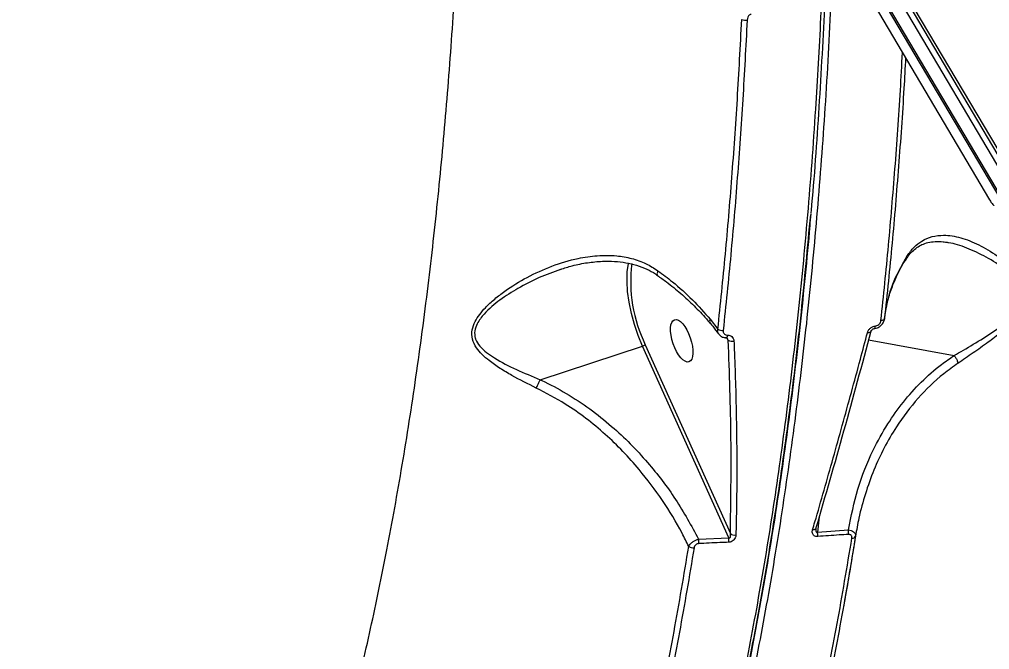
# Model space of a CAD drawing. Header units: millimetres. Extents: x -7245 to 6306, y -6696 to 5973.
# Drawn here: x 1745.1 to 1947.3, y -1539.5 to -1408.2 of the extents above; entities that cross this region are included whole.
import ezdxf

# ---------------------------------------------------------------- set-up
doc = ezdxf.new("R2010")
doc.units = ezdxf.units.MM
for name, color, linetype in [('DIKOM_ОБЪЕКТ', 7, 'Continuous'), ('DIKOM_РАЗМЕР_ЗОНА', 7, 'Continuous'), ('DIKOM_РАЗМЕР_ОБЪЕКТА', 7, 'Continuous')]:
    doc.layers.add(name, color=color, linetype=linetype)
doc.styles.add('style1', font='arial.ttf', dxfattribs={"width": 0.8})
doc.dimstyles.new('1-50', dxfattribs={"dimtxt": 300, "dimasz": 200, "dimexe": 100, "dimexo": 0, "dimgap": 100, "dimtad": 1, "dimtxsty": 'style1', "dimcen": 200, "dimclrd": 7, "dimclre": 7, "dimclrt": 7, "dimadec": 1, "dimazin": 2, "dimtfac": 1, "dimtmove": 0, "dimatfit": 2, "dimfxl": 0, "dimlwd": 25, "dimlwe": 18, "dimarcsym": 0})

# ---------------------------------------------------------------- blocks, each defined once
blk = doc.blocks.new('*D10')
at = {"layer": 'Defpoints', "color": 0, "transparency": 16777216}
for p in [(-4365.71, 2792.53), (4306.16, 475.6), (4306.16, -5965.27)]:
    blk.add_point(p, dxfattribs=at)
at = {"layer": 'DIKOM_РАЗМЕР_ОБЪЕКТА', "color": 7, "lineweight": 18, "transparency": 16777216}
for p, q in [((-4365.71, 2792.53), (-4365.71, -6065.27)), ((4306.16, 475.6), (4306.16, -6065.27))]:
    blk.add_line(p, q, dxfattribs=at)
at = {"layer": 'DIKOM_РАЗМЕР_ОБЪЕКТА', "color": 7, "lineweight": 25, "transparency": 16777216}
blk.add_line((-4165.71, -5965.27), (4106.16, -5965.27), dxfattribs=at)
at = {"layer": 'DIKOM_РАЗМЕР_ОБЪЕКТА', "color": 7, "transparency": 16777216}
for points in [[(-4165.71, -5931.93), (-4165.71, -5998.6), (-4365.71, -5965.27)], [(4106.16, -5931.93), (4106.16, -5998.6), (4306.16, -5965.27)]]:
    blk.add_solid(points, dxfattribs=at)
at = {"layer": 'DIKOM_РАЗМЕР_ОБЪЕКТА', "color": 7, "transparency": 16777216, "insert": (-85.78, -5712.1), "char_height": 300, "attachment_point": 5, "style": 'style1'}
blk.add_mtext('8650', dxfattribs=at)
blk = doc.blocks.new('*D11')
at = {"layer": 'Defpoints', "color": 0, "transparency": 16777216}
for p in [(-3472.32, 4472.83), (-6199.73, -2928.86), (1850.21, -2928.86)]:
    blk.add_point(p, dxfattribs=at)
at = {"layer": 'DIKOM_РАЗМЕР_ОБЪЕКТА', "color": 7, "lineweight": 18, "transparency": 16777216}
for p, q in [((-3472.32, 4472.83), (-6299.73, 4472.83)), ((1850.21, -2928.86), (-6299.73, -2928.86))]:
    blk.add_line(p, q, dxfattribs=at)
at = {"layer": 'DIKOM_РАЗМЕР_ОБЪЕКТА', "color": 7, "lineweight": 25, "transparency": 16777216}
blk.add_line((-6199.73, 4272.83), (-6199.73, -2728.86), dxfattribs=at)
at = {"layer": 'DIKOM_РАЗМЕР_ОБЪЕКТА', "color": 7, "transparency": 16777216}
for points in [[(-6233.06, 4272.83), (-6166.39, 4272.83), (-6199.73, 4472.83)], [(-6233.06, -2728.86), (-6166.39, -2728.86), (-6199.73, -2928.86)]]:
    blk.add_solid(points, dxfattribs=at)
at = {"layer": 'DIKOM_РАЗМЕР_ОБЪЕКТА', "color": 7, "transparency": 16777216, "insert": (-6452.9, 984.54), "char_height": 300, "attachment_point": 5, "rotation": 90, "style": 'style1'}
blk.add_mtext('7400', dxfattribs=at)
blk = doc.blocks.new('*D12')
at = {"layer": 'Defpoints', "color": 0, "transparency": 16777216}
for p in [(-5865.71, 123.34), (6306.18, -91.92), (6306.18, -6596.14)]:
    blk.add_point(p, dxfattribs=at)
at = {"layer": 'DIKOM_РАЗМЕР_ЗОНА', "color": 7, "lineweight": 18, "transparency": 16777216}
for p, q in [((-5865.71, 123.34), (-5865.71, -6696.14)), ((6306.18, -91.92), (6306.18, -6696.14))]:
    blk.add_line(p, q, dxfattribs=at)
at = {"layer": 'DIKOM_РАЗМЕР_ЗОНА', "color": 7, "lineweight": 25, "transparency": 16777216}
blk.add_line((-5665.71, -6596.14), (6106.18, -6596.14), dxfattribs=at)
at = {"layer": 'DIKOM_РАЗМЕР_ЗОНА', "color": 7, "transparency": 16777216}
for points in [[(-5665.71, -6562.81), (-5665.71, -6629.48), (-5865.71, -6596.14)], [(6106.18, -6562.81), (6106.18, -6629.48), (6306.18, -6596.14)]]:
    blk.add_solid(points, dxfattribs=at)
at = {"layer": 'DIKOM_РАЗМЕР_ЗОНА', "color": 7, "transparency": 16777216, "insert": (-71.19, -6342.97), "char_height": 300, "attachment_point": 5, "style": 'style1'}
blk.add_mtext('12150', dxfattribs=at)
blk = doc.blocks.new('*D13')
at = {"layer": 'Defpoints', "color": 0, "transparency": 16777216}
for p in [(-4231.86, 5972.83), (-6795, -4928.88), (1792.4, -4928.88)]:
    blk.add_point(p, dxfattribs=at)
at = {"layer": 'DIKOM_РАЗМЕР_ЗОНА', "color": 7, "lineweight": 18, "transparency": 16777216}
for p, q in [((-4231.86, 5972.83), (-6895, 5972.83)), ((1792.4, -4928.88), (-6895, -4928.88))]:
    blk.add_line(p, q, dxfattribs=at)
at = {"layer": 'DIKOM_РАЗМЕР_ЗОНА', "color": 7, "lineweight": 25, "transparency": 16777216}
blk.add_line((-6795, 5772.83), (-6795, -4728.88), dxfattribs=at)
at = {"layer": 'DIKOM_РАЗМЕР_ЗОНА', "color": 7, "transparency": 16777216}
for points in [[(-6828.33, 5772.83), (-6761.67, 5772.83), (-6795, 5972.83)], [(-6828.33, -4728.88), (-6761.67, -4728.88), (-6795, -4928.88)]]:
    blk.add_solid(points, dxfattribs=at)
at = {"layer": 'DIKOM_РАЗМЕР_ЗОНА', "color": 7, "transparency": 16777216, "insert": (-7048.17, 972.94), "char_height": 300, "attachment_point": 5, "rotation": 90, "style": 'style1'}
blk.add_mtext('10900', dxfattribs=at)

msp = doc.modelspace()

# ---------------------------------------------------------------- linework, layer by layer
at = {"layer": 'DIKOM_ОБЪЕКТ', "color": 7, "linetype": 'Continuous', "lineweight": 15}
for p, q in [((2051.506, -1617.791), (1806.003, -1202.922)), ((1806.332, -1202.917), (2051.835, -1617.786)), ((1806.349, -1202.923), (2051.852, -1617.792)), ((1905.215, -1374.595), (1947.315, -1445.739)), ((1905.225, -1374.6), (1947.325, -1445.745)), ((1953.212, -1445.759), (1911.111, -1374.614)), ((1912.121, -1374.1), (1954.221, -1445.244)), ((1954.778, -1444.905), (1912.678, -1373.76)), ((1947.315, -1445.739), (1947.325, -1445.745)), ((1938.663, -1454.682), (1938.541, -1454.672)), ((1925.413, -1470.56), (1925.751, -1468.399)), ((1889.077, -1470.646), (1890.675, -1472.696)), ((1853.631, -1483.243), (1874.96, -1476.26)), ((1892.947, -1516.164), (1874.96, -1476.26)), ((1875.545, -1475.938), (1893.28, -1515.281)), ((1892.844, -1474.984), (1892.521, -1474.496)), ((1922.087, -1474.899), (1939.937, -1478.176)), ((1911.791, -1511.819), (1911.442, -1514.967)), ((1911.442, -1514.967), (1917.884, -1514.533)), ((1886.672, -1516.457), (1892.947, -1516.164))]:
    msp.add_line(p, q, dxfattribs=at)
at = {"layer": 'DIKOM_ОБЪЕКТ', "color": 7, "linetype": 'Continuous', "lineweight": 15, "flags": 128}
for points in [[(1874.96, -1476.26), (1874.05, -1474.039), (1873.27, -1471.738), (1872.636, -1469.408), (1872.164, -1467.098), (1871.862, -1464.859), (1871.737, -1462.739), (1871.793, -1460.784), (1872.028, -1459.037), (1872.047, -1458.944)], [(1923.357, -1472.55), (1923.376, -1472.544), (1923.427, -1472.489), (1923.467, -1472.379), (1923.495, -1472.222), (1923.508, -1472.026)], [(1925.413, -1470.56), (1925.391, -1470.629), (1925.346, -1470.693), (1925.279, -1470.752), (1925.191, -1470.803), (1925.084, -1470.846), (1924.961, -1470.879), (1924.825, -1470.902), (1924.68, -1470.914)], [(1892.705, -1473.937), (1892.655, -1474.135), (1892.589, -1474.295), (1892.512, -1474.406), (1892.427, -1474.464), (1892.389, -1474.471)], [(1922.564, -1473.212), (1922.535, -1473.274), (1922.478, -1473.331), (1922.394, -1473.377), (1922.288, -1473.41), (1922.161, -1473.431), (1922.018, -1473.437), (1921.862, -1473.429)], [(1911.124, -1514.218), (1911.093, -1514.29), (1911.034, -1514.362), (1910.949, -1514.421), (1910.843, -1514.467), (1910.718, -1514.498), (1910.577, -1514.513), (1910.424, -1514.513)], [(1911.133, -1514.121), (1911.126, -1514.209), (1911.124, -1514.218)]]:
    msp.add_lwpolyline(points, dxfattribs=at)
at = {"layer": 'DIKOM_ОБЪЕКТ', "color": 7, "linetype": 'Continuous', "lineweight": 15}
for centre, radius, start, end in [((1896.557, -1405.734), 2.584, 249.5204, 274.8668), ((1902.325, -1462.816), 29.822, 172.7339, 206.10367), ((1889.701, -1471.073), 0.757, 145.62043, 210.89802), ((1891.617, -1471.093), 1.86, 239.54479, 275.22075), ((1874.526, -1474.783), 1.54, 286.37143, 311.42397), ((1893.654, -1473.698), 1.52, 237.81269, 284.23375), ((1914.412, -1515.079), 3.515, 353.70462, 8.93527), ((1884.071, -1516.944), 2.647, 350.31016, 10.59834), ((1890.292, -1516.612), 2.693, 349.60863, 9.57204), ((1894.157, -1514.216), 1.38, 230.53612, 281.85712), ((1908.056, -1515.563), 3.438, 354.38974, 9.97716), ((1918.727, -1515.549), 0.703, 261.77365, 336.70171), ((1885.57, -1516.69), 1.581, 232.95333, 275.35274)]:
    msp.add_arc(centre, radius, start, end, dxfattribs=at)
msp.add_ellipse((1883.142, -1475.112), major_axis=(-1.503, 4.393), ratio=0.4062007, dxfattribs=at)
for points, knots in [([(1745.608, -1666.539), (1745.672, -1666.532), (1747.857, -1666.279), (1752.102, -1664.612), (1758.193, -1661.504), (1764.054, -1657.128), (1769.691, -1651.77), (1775.257, -1645.244), (1780.734, -1637.529), (1786.103, -1628.622), (1791.356, -1618.499), (1796.467, -1607.141), (1801.436, -1594.491), (1806.18, -1580.701), (1810.583, -1566.116), (1814.628, -1550.915), (1818.318, -1535.222), (1821.759, -1518.61), (1824.925, -1501.101), (1827.796, -1482.738), (1830.291, -1464.038), (1832.416, -1445.092), (1834.183, -1425.987), (1835.634, -1406.305), (1836.741, -1386.084), (1837.526, -1365.395), (1837.742, -1351.408), (1837.85, -1344.417)], [0, 0, 0, 0, 0.0012795, 0.0441888, 0.0870616, 0.1273982, 0.1677645, 0.2081002, 0.2496002, 0.2911338, 0.3326332, 0.375634, 0.4186346, 0.4622531, 0.5058722, 0.5468391, 0.5878382, 0.6288063, 0.6709674, 0.7131631, 0.7553255, 0.7955522, 0.8358071, 0.8760342, 0.9173454, 0.9586881, 1, 1, 1, 1]), ([(1822.825, -1691.758), (1822.846, -1691.751), (1825.23, -1690.913), (1829.811, -1688.027), (1836.523, -1683.058), (1842.998, -1676.727), (1849.359, -1669.14), (1855.571, -1660.214), (1861.612, -1649.96), (1867.347, -1638.601), (1872.765, -1626.204), (1877.86, -1612.854), (1882.715, -1598.333), (1887.302, -1582.643), (1891.599, -1565.81), (1895.511, -1548.205), (1899.034, -1529.908), (1902.171, -1511.009), (1904.974, -1491.2), (1907.42, -1470.514), (1909.486, -1448.999), (1911.073, -1428.067), (1912.192, -1407.831), (1912.798, -1394.735), (1912.963, -1387.944), (1912.969, -1387.698)], [0, 0, 0, 0, 0.0004285, 0.0492481, 0.0966888, 0.1441661, 0.1916072, 0.2404262, 0.2892845, 0.3381038, 0.3855449, 0.433022, 0.4804633, 0.529283, 0.5781419, 0.6269611, 0.6744024, 0.7218797, 0.7693213, 0.8181405, 0.8669993, 0.9158185, 0.9571073, 0.9984446, 1, 1, 1, 1]), ([(1913.524, -1388.636), (1913.352, -1393.878), (1912.932, -1406.655), (1911.759, -1426.462), (1910.761, -1441.198), (1910.07, -1448.386), (1910.055, -1448.542)], [0, 0, 0, 0, 0.2559555, 0.6238795, 0.9918096, 1, 1, 1, 1]), ([(1914.719, -1390.656), (1914.571, -1395.124), (1914.169, -1407.269), (1913.061, -1426.435), (1911.453, -1448.117), (1909.458, -1469.047), (1907.067, -1489.587), (1904.266, -1509.643), (1901.056, -1529.131), (1897.507, -1547.623), (1893.64, -1565.079), (1889.481, -1581.483), (1884.962, -1597.101), (1880.084, -1611.843), (1874.856, -1625.637), (1869.392, -1638.178), (1863.717, -1649.454), (1857.859, -1659.477), (1851.722, -1668.416), (1845.316, -1676.175), (1838.662, -1682.752), (1831.888, -1687.809), (1827.225, -1690.727), (1824.819, -1691.593), (1824.711, -1691.632)], [0, 0, 0, 0, 0.0286025, 0.0777427, 0.125496, 0.1732854, 0.2210383, 0.2701784, 0.3193584, 0.3684987, 0.4162504, 0.46404, 0.5117923, 0.5609313, 0.6101108, 0.6592497, 0.7070029, 0.7547922, 0.8025448, 0.8516847, 0.9008646, 0.9500041, 0.9977567, 1, 1, 1, 1]), ([(1897.602, -1407.112), (1897.54, -1407.119), (1897.41, -1407.134), (1897.213, -1407.245), (1897.033, -1407.435), (1896.839, -1407.794), (1896.802, -1408.1), (1896.777, -1408.309)], [0, 0, 0, 0, 0.1211851, 0.2522895, 0.4114753, 0.5992476, 1, 1, 1, 1]), ([(1890.675, -1472.696), (1891.213, -1467.507), (1892.29, -1457.128), (1893.63, -1441.115), (1894.785, -1424.818), (1895.364, -1413.709), (1895.653, -1408.155)], [0, 0, 0, 0, 0.2491216, 0.4982431, 0.749123, 1, 1, 1, 1]), ([(1896.777, -1408.309), (1896.489, -1413.833), (1895.912, -1424.88), (1894.761, -1441.166), (1893.416, -1457.244), (1892.33, -1467.711), (1891.787, -1472.945)], [0, 0, 0, 0, 0.249119, 0.4982407, 0.74912, 1, 1, 1, 1]), ([(1924.68, -1470.914), (1925.218, -1465.716), (1926.294, -1455.322), (1927.625, -1439.275), (1928.593, -1425.859), (1929.025, -1417.683), (1929.163, -1415.065)], [0, 0, 0, 0, 0.2872307, 0.5744653, 0.8637183, 1, 1, 1, 1]), ([(1929.811, -1416.158), (1929.698, -1418.277), (1929.294, -1425.905), (1928.362, -1438.815), (1927.034, -1454.88), (1925.953, -1465.333), (1925.413, -1470.56)], [0, 0, 0, 0, 0.1131784, 0.4073961, 0.7037024, 1, 1, 1, 1]), ([(1947.317, -1445.739), (1947.334, -1445.769), (1947.427, -1445.93), (1947.617, -1446.227), (1947.878, -1446.575), (1948.025, -1446.785), (1948.199, -1446.892), (1948.225, -1446.907)], [0, 0, 0, 0, 0.0604311, 0.3284937, 0.6112369, 0.9428876, 1, 1, 1, 1]), ([(1823.144, -1691.665), (1823.891, -1691.326), (1825.788, -1690.464), (1828.8, -1688.724), (1832.183, -1686.49), (1835.527, -1683.936), (1838.819, -1681.085), (1842.053, -1677.94), (1845.234, -1674.5), (1848.36, -1670.765), (1851.433, -1666.736), (1854.454, -1662.412), (1857.425, -1657.791), (1860.344, -1652.873), (1863.214, -1647.656), (1866.036, -1642.137), (1868.804, -1636.327), (1871.508, -1630.25), (1874.136, -1623.928), (1876.684, -1617.372), (1879.152, -1610.584), (1881.544, -1603.559), (1883.859, -1596.297), (1886.099, -1588.795), (1888.264, -1581.052), (1890.354, -1573.064), (1892.372, -1564.83), (1894.315, -1556.346), (1896.185, -1547.621), (1897.972, -1538.685), (1899.67, -1529.573), (1901.274, -1520.31), (1902.785, -1510.898), (1904.202, -1501.334), (1905.528, -1491.616), (1906.762, -1481.738), (1907.906, -1471.702), (1908.953, -1461.494), (1909.684, -1453.818), (1910.037, -1449.506), (1910.103, -1448.696)], [0, 0, 0, 0, 0.0176167, 0.0447349, 0.0720287, 0.09933, 0.1265014, 0.1535881, 0.1806134, 0.2076018, 0.2345782, 0.2615683, 0.2885914, 0.3156753, 0.3428493, 0.3701421, 0.3975758, 0.4250087, 0.452283, 0.4794314, 0.5064836, 0.5334712, 0.5604256, 0.5873758, 0.614349, 0.6413706, 0.6684713, 0.6956824, 0.7230343, 0.7504364, 0.7777229, 0.8048754, 0.8319247, 0.8589016, 0.8858362, 0.9127609, 0.9397033, 0.9666854, 0.9937394, 1, 1, 1, 1]), ([(1875.101, -1620.81), (1876.313, -1617.692), (1879.259, -1610.111), (1883.604, -1596.836), (1888.163, -1581.233), (1892.382, -1564.658), (1896.259, -1547.205), (1899.775, -1528.871), (1902.936, -1509.712), (1905.724, -1489.779), (1908.131, -1469.526), (1909.403, -1455.636), (1910.023, -1448.855)], [0, 0, 0, 0, 0.0724568, 0.1761904, 0.2799248, 0.3834942, 0.4867367, 0.5899816, 0.6935513, 0.7972869, 0.9010226, 1, 1, 1, 1]), ([(1930.164, -1457.391), (1930.622, -1456.77), (1931.555, -1455.505), (1933.3, -1454.165), (1935.359, -1453.303), (1938.06, -1453.003), (1941.317, -1453.522), (1945.091, -1455.01), (1948.281, -1456.927), (1950.766, -1458.872), (1952.326, -1460.389), (1953.544, -1461.896), (1954.463, -1463.433), (1955.02, -1465.194), (1954.875, -1467.147), (1953.911, -1469.241), (1952.063, -1471.363), (1949.632, -1473.468), (1946.865, -1475.567), (1943.856, -1477.694), (1941.785, -1479.102), (1940.743, -1479.81)], [0, 0, 0, 0, 0.0474426, 0.0964698, 0.1556857, 0.2165955, 0.3039665, 0.3937347, 0.485869, 0.5329623, 0.580025, 0.611148, 0.6426526, 0.6798128, 0.7100484, 0.7403094, 0.786273, 0.8336565, 0.8820791, 0.9406738, 1, 1, 1, 1]), ([(1930.012, -1458.027), (1930.129, -1457.843), (1930.51, -1457.244), (1931.231, -1456.461), (1932.181, -1455.645), (1933.262, -1455.026), (1934.494, -1454.602), (1935.98, -1454.399), (1937.376, -1454.401), (1938.3, -1454.582), (1938.644, -1454.65)], [0, 0, 0, 0, 0.050667, 0.1648763, 0.2884934, 0.423048, 0.5722715, 0.735251, 0.9016161, 1, 1, 1, 1]), ([(1939.945, -1478.181), (1939.946, -1478.18), (1940.239, -1477.985), (1941.916, -1477.095), (1944.973, -1475.216), (1948.399, -1473.091), (1950.918, -1471.223), (1952.563, -1469.771), (1953.828, -1468.171), (1954.231, -1466.938), (1954.337, -1465.844), (1954.111, -1464.426), (1952.782, -1462.321), (1950.2, -1459.916), (1946.627, -1457.566), (1942.663, -1455.787), (1939.963, -1454.786), (1938.703, -1454.685), (1938.663, -1454.682)], [0, 0, 0, 0, 0.0000986, 0.0241862, 0.1308286, 0.2394912, 0.2852255, 0.3317198, 0.3800349, 0.4160382, 0.4202402, 0.4606058, 0.5233665, 0.6153479, 0.7437248, 0.8743538, 0.9960081, 1, 1, 1, 1]), ([(1852.83, -1484.968), (1851.1, -1484.111), (1848.478, -1482.812), (1845.243, -1480.88), (1843.174, -1479.44), (1841.51, -1478.012), (1840.246, -1476.572), (1839.374, -1474.844), (1839.314, -1472.902), (1839.989, -1471.122), (1840.991, -1469.59), (1842.364, -1468.009), (1844.123, -1466.384), (1846.987, -1464.192), (1850.935, -1461.776), (1856.069, -1459.438), (1861, -1457.955), (1865.551, -1457.283), (1869.301, -1457.292), (1872.721, -1457.891), (1875.637, -1458.898), (1877.367, -1459.996), (1878.177, -1460.509)], [0, 0, 0, 0, 0.0867844, 0.1315391, 0.1762559, 0.2078852, 0.2400737, 0.2736999, 0.3076399, 0.337217, 0.3648051, 0.3930641, 0.4333506, 0.4736757, 0.5563669, 0.6423794, 0.7300139, 0.7923661, 0.8559814, 0.9051969, 0.9556693, 1, 1, 1, 1]), ([(1925.751, -1468.399), (1925.766, -1468.317), (1926.151, -1466.335), (1927.236, -1462.488), (1929.181, -1459.102), (1930.164, -1457.391)], [0, 0, 0, 0, 0.020966, 0.5055825, 1, 1, 1, 1]), ([(1925.789, -1468.395), (1925.868, -1467.945), (1926.125, -1466.489), (1926.873, -1464.13), (1928.041, -1461.351), (1929.109, -1459.313), (1929.863, -1458.247), (1930.03, -1458.01)], [0, 0, 0, 0, 0.1203871, 0.3897234, 0.6575832, 0.9239173, 1, 1, 1, 1]), ([(1929.99, -1457.987), (1930.053, -1457.884), (1930.145, -1457.731), (1930.166, -1457.514), (1930.164, -1457.421), (1930.164, -1457.391)], [0, 0, 0, 0, 0.5875179, 0.8670593, 1, 1, 1, 1]), ([(1857.862, -1460.261), (1856.376, -1460.794), (1853.334, -1461.884), (1849.13, -1464.078), (1845.196, -1466.535), (1842.288, -1469.016), (1840.535, -1471.285), (1839.892, -1473.06), (1839.976, -1474.164), (1840.335, -1475.239), (1841.044, -1476.323), (1842.438, -1477.592), (1844.922, -1479.255), (1848.583, -1481.231), (1851.988, -1482.478), (1853.623, -1483.247), (1853.624, -1483.248)], [0, 0, 0, 0, 0.1127219, 0.2307227, 0.3361383, 0.4410102, 0.5015632, 0.5424947, 0.5831115, 0.5896771, 0.6370037, 0.6890698, 0.7413194, 0.8705015, 0.999893, 1, 1, 1, 1]), ([(1857.848, -1460.236), (1858.67, -1459.971), (1860.535, -1459.37), (1863.47, -1458.807), (1866.424, -1458.514), (1869.099, -1458.521), (1871.476, -1458.795), (1873.75, -1459.327), (1875.8, -1460.137), (1877.256, -1460.88), (1877.929, -1461.403), (1878.064, -1461.508)], [0, 0, 0, 0, 0.1204942, 0.2733644, 0.4201055, 0.5418695, 0.657137, 0.7658032, 0.8797179, 0.9757458, 1, 1, 1, 1]), ([(1878.177, -1460.509), (1878.164, -1460.539), (1878.123, -1460.634), (1878.032, -1460.887), (1877.968, -1461.205), (1877.989, -1461.435), (1878.077, -1461.458), (1878.097, -1461.464)], [0, 0, 0, 0, 0.062761, 0.1948031, 0.5449641, 0.895005, 1, 1, 1, 1]), ([(1878.06, -1461.501), (1878.7, -1461.946), (1880.405, -1463.132), (1882.97, -1465.246), (1885.745, -1467.821), (1887.769, -1469.91), (1888.786, -1471.166), (1889.034, -1471.473)], [0, 0, 0, 0, 0.1516893, 0.4045877, 0.6595073, 0.9168293, 1, 1, 1, 1]), ([(1878.177, -1460.509), (1879.197, -1461.272), (1881.742, -1463.176), (1885.47, -1466.532), (1887.869, -1469.269), (1889.077, -1470.646)], [0, 0, 0, 0, 0.2495577, 0.6225646, 1, 1, 1, 1]), ([(1889.062, -1471.439), (1889.242, -1471.655), (1889.854, -1472.393), (1890.405, -1473.16), (1890.794, -1473.702)], [0, 0, 0, 0, 0.2933009, 1, 1, 1, 1]), ([(1921.862, -1473.429), (1921.929, -1473.253), (1922.062, -1472.901), (1922.478, -1472.453), (1922.977, -1472.133), (1923.342, -1472.059), (1923.508, -1472.026)], [0, 0, 0, 0, 0.2590681, 0.5177238, 0.7812087, 1, 1, 1, 1]), ([(1923.355, -1472.537), (1923.55, -1472.504), (1923.993, -1472.431), (1924.636, -1472.034), (1925.146, -1471.435), (1925.395, -1470.89), (1925.398, -1470.594), (1925.399, -1470.547)], [0, 0, 0, 0, 0.1906051, 0.4342701, 0.7064369, 0.9534566, 1, 1, 1, 1]), ([(1923.508, -1472.026), (1923.554, -1472.019), (1923.736, -1471.991), (1924.048, -1471.858), (1924.369, -1471.593), (1924.601, -1471.266), (1924.653, -1471.031), (1924.68, -1470.914)], [0, 0, 0, 0, 0.079852, 0.3181557, 0.5554958, 0.7773894, 1, 1, 1, 1]), ([(1964.565, -1474.343), (1964.038, -1478.989), (1962.794, -1489.951), (1960.388, -1506.428), (1957.482, -1523.481), (1954.272, -1539.4), (1950.808, -1554.226), (1946.988, -1568.366), (1942.81, -1581.739), (1938.274, -1594.278), (1933.377, -1605.952), (1928.118, -1616.668), (1922.48, -1626.401), (1916.538, -1634.965), (1910.44, -1642.171), (1904.254, -1648.036), (1898.02, -1652.638), (1891.569, -1656.135), (1884.916, -1658.43), (1878.379, -1659.59), (1874.049, -1659.371), (1872.031, -1659.269)], [0, 0, 0, 0, 0.0404493, 0.095438, 0.1503813, 0.2020728, 0.2538039, 0.3054954, 0.3586784, 0.4119047, 0.4650878, 0.5201942, 0.5753014, 0.6311992, 0.6870979, 0.7395985, 0.7921407, 0.8446417, 0.8986729, 0.952748, 1, 1, 1, 1]), ([(1890.851, -1473.691), (1890.813, -1473.652), (1890.661, -1473.498), (1890.599, -1473.14), (1890.653, -1472.825), (1890.675, -1472.696)], [0, 0, 0, 0, 0.1654109, 0.6588745, 1, 1, 1, 1]), ([(1890.844, -1473.698), (1890.983, -1473.857), (1891.286, -1474.203), (1891.862, -1474.461), (1892.253, -1474.439), (1892.388, -1474.432)], [0, 0, 0, 0, 0.3585552, 0.7785096, 1, 1, 1, 1]), ([(1891.787, -1472.945), (1891.784, -1472.999), (1891.774, -1473.18), (1891.859, -1473.462), (1892.07, -1473.726), (1892.358, -1473.902), (1892.589, -1473.925), (1892.705, -1473.937)], [0, 0, 0, 0, 0.1041463, 0.3452604, 0.5758371, 0.7876651, 1, 1, 1, 1]), ([(1892.291, -1474.48), (1892.329, -1474.475), (1892.418, -1474.465), (1892.54, -1474.495), (1892.623, -1474.534), (1892.644, -1474.591), (1892.652, -1474.612)], [0, 0, 0, 0, 0.161842, 0.3855247, 0.7644819, 1, 1, 1, 1]), ([(1892.705, -1473.937), (1892.871, -1473.954), (1893.203, -1473.988), (1893.611, -1474.242), (1893.936, -1474.629), (1893.995, -1474.983), (1894.027, -1475.171)], [0, 0, 0, 0, 0.232178, 0.4639834, 0.7139776, 1, 1, 1, 1]), ([(1910.424, -1514.513), (1910.584, -1513.965), (1911.383, -1511.228), (1913.456, -1504.045), (1916.626, -1492.792), (1919.635, -1481.784), (1921.371, -1475.271), (1921.862, -1473.429)], [0, 0, 0, 0, 0.0413696, 0.2068681, 0.5381549, 0.8694316, 1, 1, 1, 1]), ([(1922.567, -1473.135), (1920.685, -1480.126), (1916.914, -1494.131), (1913.062, -1507.45), (1911.133, -1514.121)], [0, 0, 0, 0, 0.4991783, 1, 1, 1, 1]), ([(1922.567, -1473.212), (1922.568, -1473.204), (1922.578, -1473.148), (1922.656, -1472.993), (1922.823, -1472.797), (1923.034, -1472.649), (1923.225, -1472.57), (1923.319, -1472.557), (1923.356, -1472.552)], [0, 0, 0, 0, 0.0395687, 0.265679, 0.5005136, 0.7300672, 0.8944538, 1, 1, 1, 1]), ([(1892.844, -1474.984), (1892.807, -1474.874), (1892.762, -1474.739), (1892.677, -1474.627), (1892.661, -1474.606)], [0, 0, 0, 0, 0.8112434, 1, 1, 1, 1]), ([(1893.28, -1515.281), (1893.381, -1508.739), (1893.584, -1495.632), (1893.091, -1481.874), (1892.844, -1474.984)], [0, 0, 0, 0, 0.4991702, 1, 1, 1, 1]), ([(1894.027, -1475.171), (1894.052, -1475.745), (1894.173, -1478.615), (1894.434, -1486.034), (1894.645, -1497.281), (1894.613, -1507.834), (1894.478, -1513.862), (1894.44, -1515.566)], [0, 0, 0, 0, 0.0413668, 0.2068715, 0.5381576, 0.8694411, 1, 1, 1, 1]), ([(1917.884, -1514.533), (1918.467, -1511.666), (1919.632, -1505.934), (1922.583, -1498.57), (1925.893, -1492.573), (1929.271, -1487.831), (1933.007, -1483.673), (1936.614, -1480.469), (1939.049, -1478.788), (1939.937, -1478.176)], [0, 0, 0, 0, 0.1992552, 0.3984526, 0.5429316, 0.6708117, 0.7989912, 0.9267397, 1, 1, 1, 1]), ([(1939.937, -1478.176), (1939.938, -1478.176), (1939.94, -1478.177), (1939.944, -1478.178), (1939.945, -1478.18), (1939.945, -1478.181)], [0, 0, 0, 0, 0.4158816, 0.7590943, 1, 1, 1, 1]), ([(1939.945, -1478.181), (1940.075, -1478.365), (1940.334, -1478.734), (1940.589, -1479.274), (1940.704, -1479.624), (1940.736, -1479.778), (1940.743, -1479.81)], [0, 0, 0, 0, 0.3412878, 0.6825787, 0.9341035, 1, 1, 1, 1]), ([(1940.743, -1479.81), (1939.738, -1480.525), (1936.719, -1482.673), (1932.268, -1487.011), (1928.242, -1492.31), (1925.283, -1497.404), (1923.117, -1502.066), (1921.362, -1506.962), (1920.12, -1511.581), (1919.593, -1514.572), (1919.372, -1515.827)], [0, 0, 0, 0, 0.085354, 0.2564105, 0.4312554, 0.5497474, 0.6682551, 0.7901111, 0.9119772, 1, 1, 1, 1]), ([(1852.83, -1484.968), (1852.848, -1484.935), (1852.937, -1484.774), (1853.128, -1484.407), (1853.394, -1483.837), (1853.548, -1483.444), (1853.624, -1483.248)], [0, 0, 0, 0, 0.0661096, 0.3173196, 0.6587666, 1, 1, 1, 1]), ([(1853.624, -1483.248), (1853.625, -1483.247), (1853.626, -1483.245), (1853.628, -1483.244), (1853.63, -1483.243), (1853.631, -1483.243)], [0, 0, 0, 0, 0.3090603, 0.7107723, 1, 1, 1, 1]), ([(1853.631, -1483.243), (1853.739, -1483.292), (1855.598, -1484.143), (1859.133, -1486.022), (1864.009, -1489.24), (1868.45, -1492.779), (1872.459, -1496.537), (1877.051, -1501.52), (1882.07, -1508.066), (1885.138, -1513.66), (1886.672, -1516.457)], [0, 0, 0, 0, 0.007527, 0.1291213, 0.2511135, 0.3728182, 0.48355, 0.5942894, 0.7971167, 1, 1, 1, 1]), ([(1884.617, -1517.953), (1884.155, -1517.032), (1882.519, -1513.766), (1879.221, -1508.318), (1874.992, -1502.67), (1870.915, -1498.131), (1867.21, -1494.546), (1863.2, -1491.233), (1858.452, -1487.873), (1854.869, -1486.022), (1852.83, -1484.968)], [0, 0, 0, 0, 0.0670587, 0.2378738, 0.4109027, 0.5196113, 0.6283022, 0.7402356, 0.8521513, 1, 1, 1, 1]), ([(1911.478, -1515.899), (1911.345, -1515.899), (1911.08, -1515.898), (1910.746, -1515.753), (1910.505, -1515.516), (1910.367, -1515.191), (1910.345, -1514.843), (1910.401, -1514.609), (1910.424, -1514.513)], [0, 0, 0, 0, 0.1644056, 0.3291609, 0.4898403, 0.6616316, 0.8613041, 1, 1, 1, 1]), ([(1911.102, -1514.324), (1911.102, -1514.328), (1911.086, -1514.426), (1911.084, -1514.597), (1911.11, -1514.791), (1911.156, -1514.899), (1911.198, -1514.957), (1911.247, -1514.993), (1911.309, -1515.008), (1911.376, -1514.999), (1911.42, -1514.978), (1911.442, -1514.967)], [0, 0, 0, 0, 0.0124958, 0.3096883, 0.5275375, 0.6282104, 0.6925836, 0.7676831, 0.8385742, 0.9150684, 1, 1, 1, 1]), ([(1911.105, -1514.313), (1911.105, -1514.307), (1911.104, -1514.289), (1911.12, -1514.247), (1911.13, -1514.22)], [0, 0, 0, 0, 0.3776052, 1, 1, 1, 1]), ([(1917.884, -1514.533), (1918.086, -1514.563), (1918.491, -1514.624), (1918.973, -1514.878), (1919.29, -1515.222), (1919.398, -1515.556), (1919.379, -1515.761), (1919.372, -1515.827)], [0, 0, 0, 0, 0.2221269, 0.4444418, 0.6651552, 0.8923472, 1, 1, 1, 1]), ([(1884.617, -1517.953), (1884.702, -1517.798), (1884.873, -1517.488), (1885.352, -1517.045), (1885.923, -1516.695), (1886.381, -1516.522), (1886.622, -1516.468), (1886.672, -1516.457)], [0, 0, 0, 0, 0.2434852, 0.4876131, 0.7197489, 0.9418472, 1, 1, 1, 1]), ([(1894.44, -1515.566), (1894.411, -1515.779), (1894.363, -1516.129), (1894.049, -1516.594), (1893.678, -1516.9), (1893.281, -1517.065), (1893.042, -1517.088), (1892.941, -1517.098)], [0, 0, 0, 0, 0.3039627, 0.502333, 0.7017086, 0.8733696, 1, 1, 1, 1]), ([(1892.947, -1516.164), (1892.987, -1516.176), (1893.052, -1516.195), (1893.142, -1516.178), (1893.21, -1516.137), (1893.266, -1516.069), (1893.324, -1515.932), (1893.353, -1515.659), (1893.309, -1515.43), (1893.28, -1515.281)], [0, 0, 0, 0, 0.104293, 0.1738471, 0.2295529, 0.3046373, 0.3965036, 0.6083069, 1, 1, 1, 1]), ([(1904.52, -1582.564), (1905.86, -1577.511), (1908.539, -1567.405), (1912.2, -1551.154), (1915.612, -1534.188), (1917.621, -1522.226), (1918.626, -1516.245)], [0, 0, 0, 0, 0.2486132, 0.4972319, 0.748617, 1, 1, 1, 1]), ([(1919.372, -1515.827), (1918.381, -1521.735), (1916.398, -1533.55), (1913.01, -1550.444), (1909.347, -1566.746), (1906.643, -1576.952), (1905.291, -1582.056)], [0, 0, 0, 0, 0.2486153, 0.497231, 0.7486164, 1, 1, 1, 1]), ([(1917.905, -1515.464), (1917.263, -1515.503), (1915.118, -1515.633), (1912.977, -1515.789), (1911.478, -1515.899)], [0, 0, 0, 0, 0.2996439, 1, 1, 1, 1]), ([(1919.242, -1516.578), (1919.215, -1516.743), (1918.944, -1518.409), (1918.197, -1523.051), (1917.306, -1528.157), (1916.637, -1531.697), (1916.502, -1532.412)], [0, 0, 0, 0, 0.0307252, 0.3098305, 0.8604954, 1, 1, 1, 1]), ([(1918.626, -1516.245), (1918.628, -1516.23), (1918.644, -1516.126), (1918.637, -1515.946), (1918.549, -1515.73), (1918.392, -1515.57), (1918.17, -1515.469), (1917.994, -1515.466), (1917.905, -1515.464)], [0, 0, 0, 0, 0.0353212, 0.2572758, 0.4482423, 0.6281087, 0.8144071, 1, 1, 1, 1]), ([(1870.513, -1584.158), (1871.852, -1579.114), (1874.53, -1569.026), (1878.19, -1552.804), (1881.601, -1535.867), (1883.612, -1523.924), (1884.617, -1517.953)], [0, 0, 0, 0, 0.2486152, 0.4972296, 0.7486134, 1, 1, 1, 1]), ([(1885.717, -1518.265), (1884.722, -1524.179), (1882.73, -1536.008), (1879.331, -1552.918), (1875.656, -1569.237), (1872.944, -1579.453), (1871.588, -1584.561)], [0, 0, 0, 0, 0.2486182, 0.4972319, 0.7486175, 1, 1, 1, 1]), ([(1886.68, -1517.389), (1886.623, -1517.395), (1886.479, -1517.41), (1886.233, -1517.506), (1885.988, -1517.695), (1885.794, -1517.962), (1885.744, -1518.157), (1885.717, -1518.265)], [0, 0, 0, 0, 0.1207045, 0.3075682, 0.5230605, 0.7373694, 1, 1, 1, 1]), ([(1892.941, -1517.098), (1892.315, -1517.123), (1890.225, -1517.204), (1888.14, -1517.313), (1886.68, -1517.389)], [0, 0, 0, 0, 0.2996343, 1, 1, 1, 1])]:
    msp.add_open_spline(points, degree=3, knots=knots, dxfattribs=at)

# ---------------------------------------------------------------- dimensions: what is measured, and where the dimension line sits
at = {"layer": 'DIKOM_РАЗМЕР_ЗОНА'}
dim = msp.add_linear_dim(base=(-6795.001, -4928.879), p1=(-4231.865, 5972.834), p2=(1792.398, -4928.879), angle=90, text='10900', dimstyle='1-50', dxfattribs=at)
dim.commit()
dim.dimension.update_dxf_attribs({"geometry": '*D13', "text_midpoint": (-6795.001, 972.936), "dimtype": 160})
dim = msp.add_linear_dim(base=(6306.184, -6596.144), p1=(-5865.714, 123.344), p2=(6306.184, -91.922), text='12150', dimstyle='1-50', dxfattribs=at)
dim.commit()
dim.dimension.update_dxf_attribs({"geometry": '*D12', "text_midpoint": (-71.192, -6596.144), "dimtype": 160})
at = {"layer": 'DIKOM_РАЗМЕР_ОБЪЕКТА'}
dim = msp.add_linear_dim(base=(-6199.728, -2928.864), p1=(-3472.315, 4472.834), p2=(1850.213, -2928.864), angle=90, text='7400', dimstyle='1-50', dxfattribs=at)
dim.commit()
dim.dimension.update_dxf_attribs({"geometry": '*D11', "text_midpoint": (-6199.728, 984.539), "dimtype": 160})
dim = msp.add_linear_dim(base=(4306.158, -5965.268), p1=(-4365.714, 2792.532), p2=(4306.158, 475.605), text='8650', dimstyle='1-50', dxfattribs=at)
dim.commit()
dim.dimension.update_dxf_attribs({"geometry": '*D10', "text_midpoint": (-85.784, -5965.268), "dimtype": 160})

doc.saveas('drawing.dxf')
